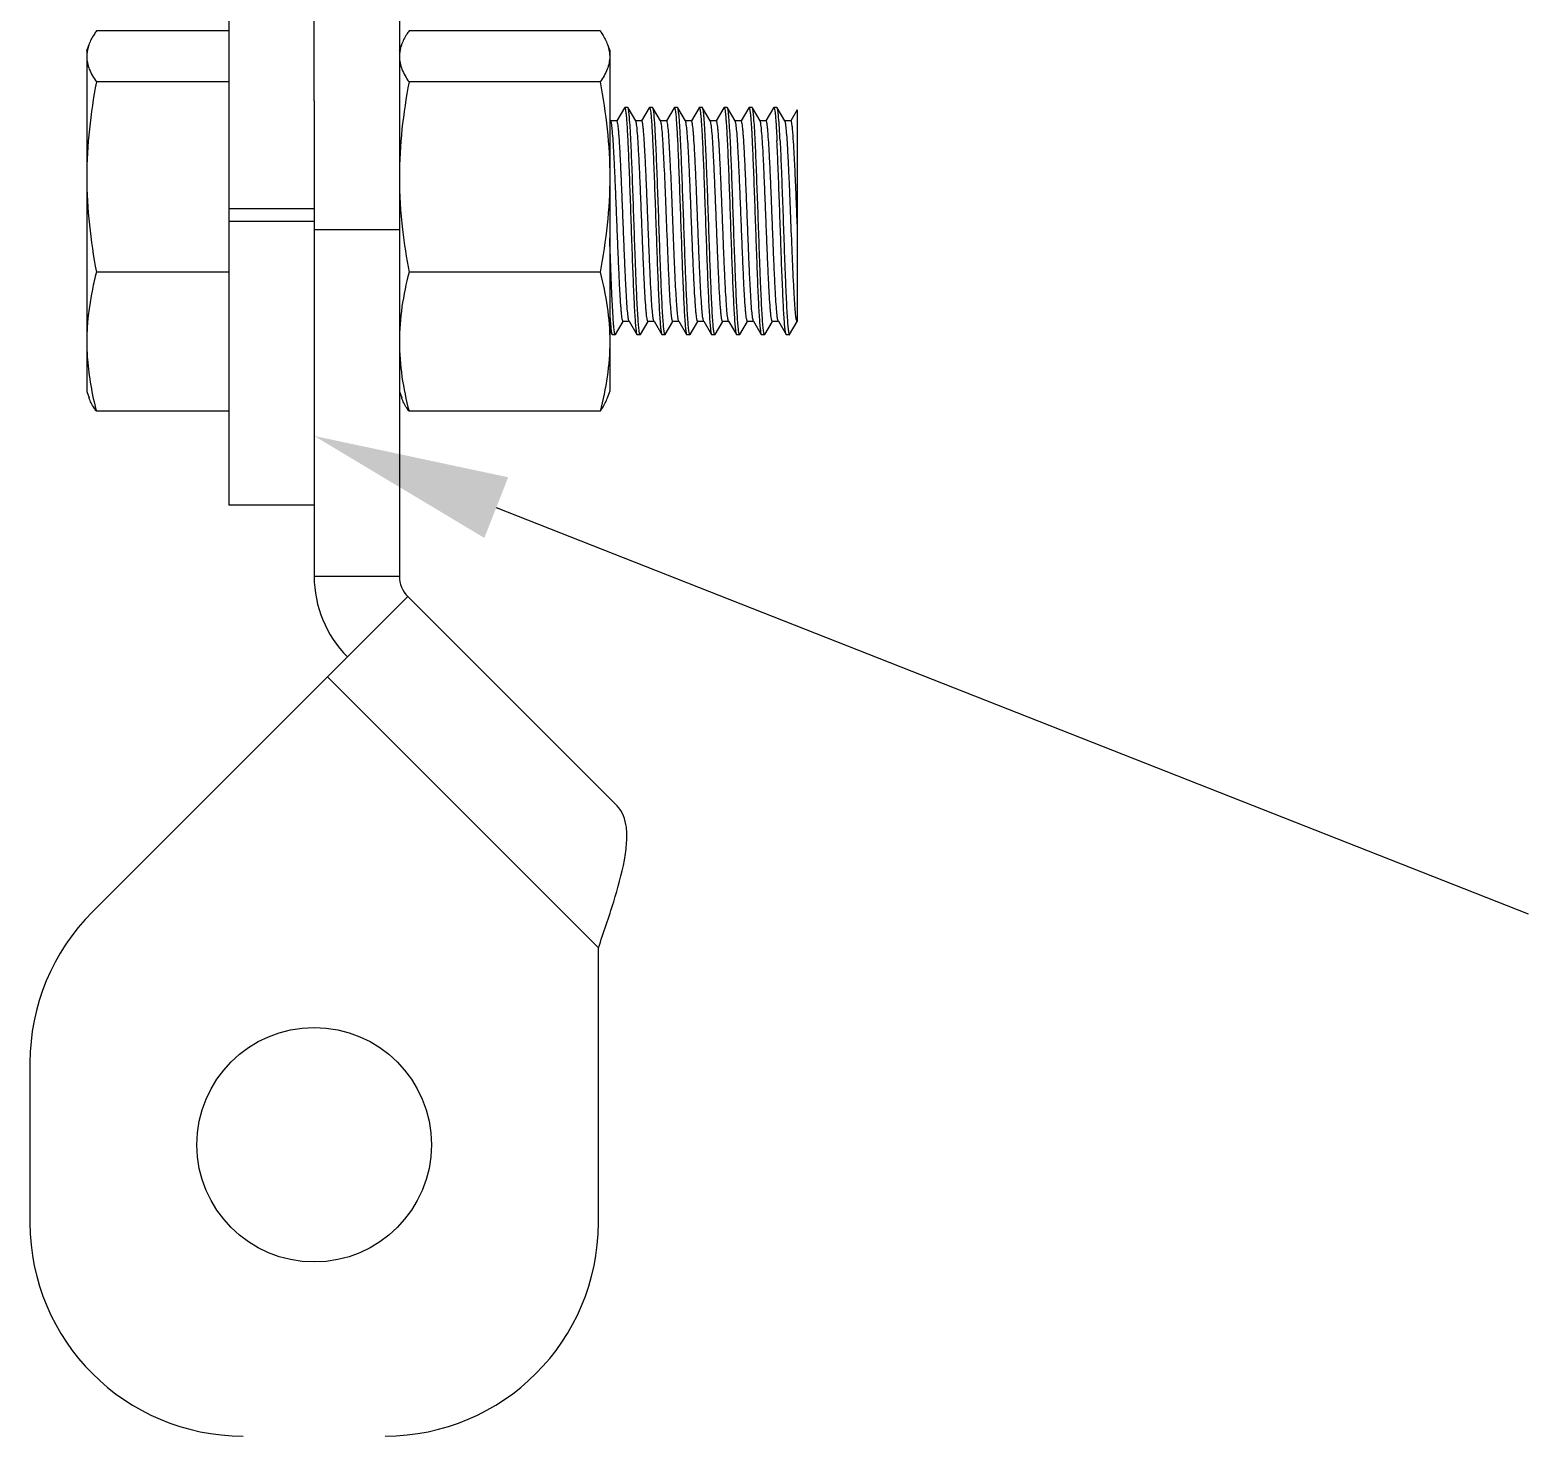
# Model space of a CAD drawing. Extents: x -409572 to -157272, y 600795 to 878326.
# Drawn here: x -392265 to -391500, y 810045 to 810763 of the extents above; entities that cross this region are included whole.
import ezdxf

# ---------------------------------------------------------------- set-up
doc = ezdxf.new("R2010")
doc.units = 0
doc.header["$LTSCALE"] = 1000
doc.header["$MEASUREMENT"] = 0
doc.layers.get('0').update_dxf_attribs({"linetype": 'CONTINUOUS'})

msp = doc.modelspace()

# ---------------------------------------------------------------- linework, layer by layer
at = {"linetype": 'CONTINUOUS'}
for p, q in [((-392163.75, 810899.52), (-392163.75, 810520.14)), ((-392120.19, 810726.77), (-392120.19, 810899.52)), ((-392076.63, 810810.53), (-392076.63, 810483.84)), ((-392163.75, 810762.51), (-392231.44, 810762.51)), ((-391974.09, 810762.51), (-392071.72, 810762.51)), ((-392236.35, 810752.46), (-392235.18, 810755.66)), ((-392076.63, 810752.46), (-392075.46, 810755.66)), ((-391970.35, 810755.66), (-391969.18, 810752.46)), ((-392236.35, 810752.46), (-392236.35, 810578.22)), ((-391969.18, 810752.46), (-391969.18, 810578.22)), ((-392163.75, 810736.47), (-392231.44, 810736.47)), ((-391974.09, 810736.47), (-392071.72, 810736.47)), ((-392120.19, 810726.77), (-392120.19, 810483.84)), ((-391961.66, 810723.31), (-391965.57, 810716.55)), ((-391961.66, 810723.31), (-391961.54, 810723.42)), ((-391959.95, 810723.42), (-391961.54, 810723.42)), ((-391959.83, 810723.31), (-391959.95, 810723.42)), ((-391955.92, 810716.52), (-391959.83, 810723.31)), ((-391948.96, 810723.31), (-391952.87, 810716.55)), ((-391948.96, 810723.31), (-391948.83, 810723.42)), ((-391947.25, 810723.42), (-391948.83, 810723.42)), ((-391947.13, 810723.31), (-391947.25, 810723.42)), ((-391943.22, 810716.52), (-391947.13, 810723.31)), ((-391936.25, 810723.31), (-391940.16, 810716.55)), ((-391936.25, 810723.31), (-391936.13, 810723.42)), ((-391934.54, 810723.42), (-391936.13, 810723.42)), ((-391934.42, 810723.31), (-391934.54, 810723.42)), ((-391930.51, 810716.52), (-391934.42, 810723.31)), ((-391923.55, 810723.31), (-391927.46, 810716.55)), ((-391923.55, 810723.31), (-391923.42, 810723.42)), ((-391921.84, 810723.42), (-391923.42, 810723.42)), ((-391921.72, 810723.31), (-391921.84, 810723.42)), ((-391917.81, 810716.52), (-391921.72, 810723.31)), ((-391910.84, 810723.31), (-391914.75, 810716.55)), ((-391910.84, 810723.31), (-391910.72, 810723.42)), ((-391909.13, 810723.42), (-391910.72, 810723.42)), ((-391909.01, 810723.31), (-391909.13, 810723.42)), ((-391905.1, 810716.52), (-391909.01, 810723.31)), ((-391898.14, 810723.31), (-391902.05, 810716.55)), ((-391898.14, 810723.31), (-391898.01, 810723.42)), ((-391896.43, 810723.42), (-391898.01, 810723.42)), ((-391896.31, 810723.31), (-391896.43, 810723.42)), ((-391892.4, 810716.52), (-391896.31, 810723.31)), ((-391885.43, 810723.31), (-391889.34, 810716.55)), ((-391885.43, 810723.31), (-391885.31, 810723.42)), ((-391883.72, 810723.42), (-391885.31, 810723.42)), ((-391883.6, 810723.31), (-391883.72, 810723.42)), ((-391879.69, 810716.52), (-391883.6, 810723.31)), ((-391968.56, 810716.4), (-391969.18, 810717.48)), ((-391965.52, 810716.52), (-391968.63, 810716.52)), ((-391952.82, 810716.52), (-391955.92, 810716.52)), ((-391955.85, 810716.4), (-391955.92, 810716.52)), ((-391940.11, 810716.52), (-391943.22, 810716.52)), ((-391943.15, 810716.4), (-391943.22, 810716.52)), ((-391927.41, 810716.52), (-391930.51, 810716.52)), ((-391930.44, 810716.4), (-391930.51, 810716.52)), ((-391914.7, 810716.52), (-391917.81, 810716.52)), ((-391917.74, 810716.4), (-391917.81, 810716.52)), ((-391902, 810716.52), (-391905.1, 810716.52)), ((-391905.03, 810716.4), (-391905.1, 810716.52)), ((-391889.29, 810716.52), (-391892.4, 810716.52)), ((-391892.33, 810716.4), (-391892.4, 810716.52)), ((-391876.59, 810716.52), (-391879.69, 810716.52)), ((-391879.62, 810716.4), (-391879.69, 810716.52)), ((-391873.35, 810722.23), (-391876.64, 810716.55)), ((-391873.35, 810722.23), (-391873.35, 810614.14)), ((-392120.19, 810671.68), (-392163.75, 810671.68)), ((-392163.75, 810665.34), (-392120.19, 810665.34)), ((-392076.63, 810660.85), (-392120.19, 810660.85)), ((-392163.75, 810639.3), (-392231.44, 810639.3)), ((-391974.09, 810639.3), (-392071.72, 810639.3)), ((-391969.18, 810609.38), (-391968.01, 810607.36)), ((-391966.19, 810607.36), (-391962.29, 810614.12)), ((-391962.34, 810614.15), (-391959.24, 810614.15)), ((-391959.31, 810614.27), (-391959.24, 810614.15)), ((-391959.24, 810614.15), (-391955.31, 810607.36)), ((-391953.48, 810607.36), (-391949.59, 810614.12)), ((-391949.64, 810614.15), (-391946.53, 810614.15)), ((-391946.6, 810614.27), (-391946.53, 810614.15)), ((-391946.53, 810614.15), (-391942.6, 810607.36)), ((-391940.78, 810607.36), (-391936.88, 810614.12)), ((-391936.93, 810614.15), (-391933.83, 810614.15)), ((-391933.9, 810614.27), (-391933.83, 810614.15)), ((-391933.83, 810614.15), (-391929.9, 810607.36)), ((-391928.07, 810607.36), (-391924.18, 810614.12)), ((-391924.23, 810614.15), (-391921.12, 810614.15)), ((-391921.19, 810614.27), (-391921.12, 810614.15)), ((-391921.12, 810614.15), (-391917.19, 810607.36)), ((-391915.37, 810607.36), (-391911.47, 810614.12)), ((-391911.52, 810614.15), (-391908.42, 810614.15)), ((-391908.49, 810614.27), (-391908.42, 810614.15)), ((-391908.42, 810614.15), (-391904.49, 810607.36)), ((-391902.66, 810607.36), (-391898.77, 810614.12)), ((-391898.82, 810614.15), (-391895.71, 810614.15)), ((-391895.78, 810614.27), (-391895.71, 810614.15)), ((-391895.71, 810614.15), (-391891.78, 810607.36)), ((-391889.96, 810607.36), (-391886.06, 810614.12)), ((-391886.11, 810614.15), (-391883.01, 810614.15)), ((-391883.08, 810614.27), (-391883.17, 810614.48)), ((-391883.08, 810614.27), (-391883.01, 810614.15)), ((-391883.01, 810614.15), (-391879.08, 810607.36)), ((-391877.25, 810607.36), (-391873.35, 810614.14)), ((-391873.41, 810614.15), (-391873.35, 810614.15)), ((-391968.01, 810607.36), (-391967.89, 810607.26)), ((-391966.31, 810607.26), (-391967.89, 810607.26)), ((-391966.19, 810607.36), (-391966.31, 810607.26)), ((-391955.31, 810607.36), (-391955.19, 810607.26)), ((-391953.6, 810607.26), (-391955.19, 810607.26)), ((-391953.48, 810607.36), (-391953.6, 810607.26)), ((-391942.6, 810607.36), (-391942.48, 810607.26)), ((-391940.9, 810607.26), (-391942.48, 810607.26)), ((-391940.78, 810607.36), (-391940.9, 810607.26)), ((-391929.9, 810607.36), (-391929.78, 810607.26)), ((-391928.19, 810607.26), (-391929.78, 810607.26)), ((-391928.07, 810607.36), (-391928.19, 810607.26)), ((-391917.19, 810607.36), (-391917.07, 810607.26)), ((-391915.49, 810607.26), (-391917.07, 810607.26)), ((-391915.37, 810607.36), (-391915.49, 810607.26)), ((-391904.49, 810607.36), (-391904.37, 810607.26)), ((-391902.78, 810607.26), (-391904.37, 810607.26)), ((-391902.66, 810607.36), (-391902.78, 810607.26)), ((-391891.78, 810607.36), (-391891.66, 810607.26)), ((-391890.08, 810607.26), (-391891.66, 810607.26)), ((-391889.96, 810607.36), (-391890.08, 810607.26)), ((-391878.96, 810607.26), (-391879.08, 810607.36)), ((-391877.37, 810607.26), (-391878.96, 810607.26)), ((-391877.37, 810607.26), (-391877.25, 810607.36)), ((-392236.35, 810578.22), (-392235.18, 810575.01)), ((-392076.63, 810578.22), (-392075.46, 810575.01)), ((-391970.35, 810575.01), (-391969.18, 810578.22)), ((-392163.75, 810568.17), (-392231.44, 810568.17)), ((-391974.09, 810568.17), (-392071.72, 810568.17)), ((-392120.19, 810520.14), (-392163.75, 810520.14)), ((-392076.63, 810483.84), (-392120.19, 810483.84)), ((-392072.38, 810473.57), (-392233.48, 810312.46)), ((-391965.44, 810366.63), (-392072.38, 810473.57)), ((-391974.98, 810294.03), (-392113.45, 810432.5)), ((-391974.98, 810153.52), (-391974.98, 810294.03)), ((-392265.38, 810235.46), (-392265.38, 810153.52))]:
    msp.add_line(p, q, dxfattribs=at)
msp.add_lwpolyline([(-392027.14, 810518.97), (-391500.01, 810311.46)])
msp.add_circle((-392120.18, 810193.45), 59.9, dxfattribs=at)
for centre, radius, start, end in [((-392062.11, 810483.84), 58.08, 180, 224.99999), ((-392062.11, 810483.84), 14.52, 180, 224.99999), ((-392156.48, 810235.46), 108.9, 135.00001, 180), ((-392156.48, 810153.52), 108.9, 180, 270), ((-392083.88, 810153.52), 108.9, 270, 0)]:
    msp.add_arc(centre, radius, start, end, dxfattribs=at)
for points, knots in [([(-392231.44, 810762.51), (-392231.84, 810761.94), (-392233.31, 810759.74), (-392234.56, 810757.38), (-392235.23, 810755.55)], [0, 0, 0, 0, 0.262452, 1, 1, 1, 1]), ([(-392071.72, 810762.51), (-392072.12, 810761.94), (-392073.59, 810759.74), (-392074.84, 810757.38), (-392075.51, 810755.55)], [0, 0, 0, 0, 0.262452, 1, 1, 1, 1]), ([(-391974.09, 810762.51), (-391973.69, 810761.94), (-391972.22, 810759.74), (-391970.98, 810757.38), (-391970.31, 810755.55)], [0, 0, 0, 0, 0.262452, 1, 1, 1, 1]), ([(-392235.23, 810755.55), (-392235.41, 810755.05), (-392236.04, 810753.09), (-392236.35, 810751.02), (-392236.35, 810749.49)], [0, 0, 0, 0, 0.256979, 1, 1, 1, 1]), ([(-392075.51, 810755.55), (-392075.69, 810755.05), (-392076.32, 810753.09), (-392076.63, 810751.02), (-392076.63, 810749.49)], [0, 0, 0, 0, 0.256979, 1, 1, 1, 1]), ([(-391970.31, 810755.55), (-391970.13, 810755.05), (-391969.49, 810753.09), (-391969.18, 810751.02), (-391969.18, 810749.49)], [0, 0, 0, 0, 0.256979, 1, 1, 1, 1]), ([(-392236.35, 810749.49), (-392236.35, 810747.27), (-392235.3, 810742.56), (-392232.87, 810738.49), (-392231.44, 810736.47)], [0, 0, 0, 0, 0.473493, 1, 1, 1, 1]), ([(-392076.63, 810749.49), (-392076.63, 810747.27), (-392075.58, 810742.56), (-392073.15, 810738.49), (-392071.72, 810736.47)], [0, 0, 0, 0, 0.473493, 1, 1, 1, 1]), ([(-391969.18, 810749.49), (-391969.18, 810747.27), (-391970.23, 810742.56), (-391972.67, 810738.49), (-391974.09, 810736.47)], [0, 0, 0, 0, 0.473493, 1, 1, 1, 1]), ([(-391961.54, 810723.42), (-391961.42, 810723.42), (-391961.27, 810722.9), (-391961.1, 810722.17), (-391960.91, 810720.72), (-391960.72, 810718.83), (-391960.53, 810716.39), (-391960.25, 810712.2), (-391960.07, 810708.81), (-391959.95, 810706.4)], [0, 0, 0, 0, 0.020019, 0.07017, 0.151772, 0.264355, 0.406919, 0.578181, 1, 1, 1, 1]), ([(-391958.37, 810706.4), (-391958.48, 810708.65), (-391958.69, 810712.61), (-391959, 810717.23), (-391959.26, 810720.09), (-391959.43, 810721.58), (-391959.61, 810722.6), (-391959.74, 810723.14), (-391959.83, 810723.31)], [0, 0, 0, 0, 0.396583, 0.701222, 0.815876, 0.904197, 0.965566, 1, 1, 1, 1]), ([(-391948.83, 810723.42), (-391948.72, 810723.42), (-391948.56, 810722.9), (-391948.4, 810722.17), (-391948.21, 810720.72), (-391948.02, 810718.83), (-391947.82, 810716.39), (-391947.54, 810712.2), (-391947.36, 810708.81), (-391947.25, 810706.4)], [0, 0, 0, 0, 0.020001, 0.07014, 0.151733, 0.264317, 0.406882, 0.578148, 1, 1, 1, 1]), ([(-391946.7, 810721.29), (-391946.76, 810721.73), (-391946.87, 810722.41), (-391947.01, 810723.1), (-391947.13, 810723.31)], [0, 0, 0, 0, 0.649891, 1, 1, 1, 1]), ([(-391936.13, 810723.42), (-391936.06, 810723.42), (-391935.93, 810723.19), (-391935.76, 810722.53), (-391935.65, 810721.82), (-391935.58, 810721.29)], [0, 0, 0, 0, 0.086019, 0.276039, 1, 1, 1, 1]), ([(-391932.96, 810706.4), (-391933.07, 810708.65), (-391933.28, 810712.61), (-391933.59, 810717.23), (-391933.85, 810720.09), (-391934.02, 810721.58), (-391934.2, 810722.6), (-391934.33, 810723.14), (-391934.42, 810723.31)], [0, 0, 0, 0, 0.396585, 0.701214, 0.815871, 0.904193, 0.965566, 1, 1, 1, 1]), ([(-391923.42, 810723.42), (-391923.31, 810723.42), (-391923.15, 810722.9), (-391922.99, 810722.17), (-391922.8, 810720.72), (-391922.61, 810718.83), (-391922.41, 810716.39), (-391922.13, 810712.2), (-391921.95, 810708.81), (-391921.84, 810706.4)], [0, 0, 0, 0, 0.020002, 0.070138, 0.151731, 0.264311, 0.406878, 0.578148, 1, 1, 1, 1]), ([(-391920.25, 810706.4), (-391920.36, 810708.65), (-391920.57, 810712.61), (-391920.88, 810717.23), (-391921.15, 810720.09), (-391921.32, 810721.58), (-391921.49, 810722.6), (-391921.62, 810723.14), (-391921.72, 810723.31)], [0, 0, 0, 0, 0.396583, 0.701222, 0.815876, 0.904197, 0.965566, 1, 1, 1, 1]), ([(-391910.72, 810723.42), (-391910.6, 810723.42), (-391910.45, 810722.9), (-391910.28, 810722.17), (-391910.09, 810720.72), (-391909.9, 810718.83), (-391909.71, 810716.39), (-391909.43, 810712.2), (-391909.25, 810708.81), (-391909.13, 810706.4)], [0, 0, 0, 0, 0.02002, 0.070175, 0.151778, 0.264365, 0.406925, 0.578181, 1, 1, 1, 1]), ([(-391907.55, 810706.4), (-391907.66, 810708.65), (-391907.87, 810712.61), (-391908.18, 810717.23), (-391908.44, 810720.09), (-391908.61, 810721.58), (-391908.79, 810722.6), (-391908.92, 810723.14), (-391909.01, 810723.31)], [0, 0, 0, 0, 0.396587, 0.701221, 0.815874, 0.904193, 0.965565, 1, 1, 1, 1]), ([(-391898.01, 810723.42), (-391897.9, 810723.42), (-391897.74, 810722.9), (-391897.58, 810722.17), (-391897.39, 810720.72), (-391897.2, 810718.83), (-391897, 810716.39), (-391896.72, 810712.2), (-391896.54, 810708.81), (-391896.43, 810706.4)], [0, 0, 0, 0, 0.020044, 0.070216, 0.151831, 0.264419, 0.406978, 0.578227, 1, 1, 1, 1]), ([(-391894.84, 810706.4), (-391894.95, 810708.65), (-391895.16, 810712.61), (-391895.47, 810717.23), (-391895.74, 810720.09), (-391895.91, 810721.58), (-391896.08, 810722.6), (-391896.21, 810723.14), (-391896.31, 810723.31)], [0, 0, 0, 0, 0.396583, 0.701215, 0.815872, 0.904194, 0.965566, 1, 1, 1, 1]), ([(-391885.31, 810723.42), (-391885.19, 810723.42), (-391885.04, 810722.9), (-391884.87, 810722.17), (-391884.68, 810720.72), (-391884.49, 810718.83), (-391884.3, 810716.39), (-391884.02, 810712.2), (-391883.84, 810708.81), (-391883.72, 810706.4)], [0, 0, 0, 0, 0.01999, 0.070117, 0.151703, 0.264284, 0.406853, 0.578128, 1, 1, 1, 1]), ([(-391882.14, 810706.4), (-391882.25, 810708.65), (-391882.46, 810712.61), (-391882.77, 810717.23), (-391883.03, 810720.09), (-391883.2, 810721.58), (-391883.38, 810722.6), (-391883.51, 810723.14), (-391883.6, 810723.31)], [0, 0, 0, 0, 0.396583, 0.701222, 0.815876, 0.904197, 0.965566, 1, 1, 1, 1]), ([(-391962.34, 810614.15), (-391962.45, 810614.15), (-391962.62, 810614.57), (-391962.77, 810615.21), (-391962.96, 810616.42), (-391963.14, 810618.02), (-391963.33, 810620.08), (-391963.61, 810623.62), (-391963.94, 810628.98), (-391964.31, 810636.35), (-391964.69, 810644.79), (-391965.07, 810653.99), (-391965.45, 810663.6), (-391965.83, 810673.28), (-391966.22, 810682.66), (-391966.59, 810691.41), (-391966.97, 810699.2), (-391967.34, 810705.75), (-391967.72, 810710.8), (-391968.02, 810714.01), (-391968.32, 810715.68), (-391968.46, 810716.22), (-391968.56, 810716.4)], [0, 0, 0, 0, 0.002979, 0.01011, 0.021658, 0.037569, 0.057721, 0.081935, 0.141647, 0.214533, 0.297928, 0.388772, 0.483731, 0.57932, 0.672029, 0.758454, 0.835426, 0.900125, 0.95019, 0.983823, 0.99411, 1, 1, 1, 1]), ([(-391959.31, 810614.27), (-391959.41, 810614.45), (-391959.54, 810614.99), (-391959.84, 810616.66), (-391960.15, 810619.87), (-391960.52, 810624.92), (-391960.89, 810631.46), (-391961.27, 810639.25), (-391961.65, 810648), (-391962.03, 810657.39), (-391962.41, 810667.06), (-391962.79, 810676.68), (-391963.17, 810685.87), (-391963.55, 810694.32), (-391963.93, 810701.69), (-391964.26, 810707.05), (-391964.53, 810710.59), (-391964.72, 810712.65), (-391964.91, 810714.25), (-391965.1, 810715.46), (-391965.25, 810716.1), (-391965.42, 810716.52), (-391965.52, 810716.52)], [0, 0, 0, 0, 0.005873, 0.016149, 0.049758, 0.099805, 0.164491, 0.241456, 0.327881, 0.420594, 0.516191, 0.611162, 0.702019, 0.785427, 0.858327, 0.918049, 0.942268, 0.962424, 0.978338, 0.989888, 0.997021, 1, 1, 1, 1]), ([(-391949.64, 810614.15), (-391949.74, 810614.15), (-391949.91, 810614.57), (-391950.06, 810615.21), (-391950.26, 810616.42), (-391950.44, 810618.02), (-391950.63, 810620.08), (-391950.9, 810623.62), (-391951.23, 810628.98), (-391951.61, 810636.35), (-391951.99, 810644.79), (-391952.37, 810653.99), (-391952.75, 810663.6), (-391953.13, 810673.28), (-391953.51, 810682.66), (-391953.89, 810691.41), (-391954.27, 810699.2), (-391954.64, 810705.75), (-391955.01, 810710.8), (-391955.32, 810714.01), (-391955.62, 810715.68), (-391955.75, 810716.22), (-391955.85, 810716.4)], [0, 0, 0, 0, 0.002978, 0.01011, 0.021657, 0.037569, 0.05772, 0.081935, 0.141646, 0.214533, 0.297927, 0.388772, 0.483732, 0.579321, 0.67203, 0.758455, 0.835427, 0.900125, 0.95019, 0.983823, 0.994113, 1, 1, 1, 1]), ([(-391946.6, 810614.27), (-391946.7, 810614.45), (-391946.84, 810614.99), (-391947.14, 810616.66), (-391947.44, 810619.87), (-391947.82, 810624.92), (-391948.19, 810631.46), (-391948.57, 810639.25), (-391948.95, 810648), (-391949.33, 810657.39), (-391949.71, 810667.06), (-391950.09, 810676.68), (-391950.47, 810685.87), (-391950.85, 810694.32), (-391951.23, 810701.69), (-391951.55, 810707.05), (-391951.83, 810710.59), (-391952.02, 810712.65), (-391952.2, 810714.25), (-391952.39, 810715.46), (-391952.54, 810716.1), (-391952.71, 810716.52), (-391952.82, 810716.52)], [0, 0, 0, 0, 0.005876, 0.016149, 0.049759, 0.099805, 0.164492, 0.241457, 0.327882, 0.420595, 0.516192, 0.611162, 0.702019, 0.785427, 0.858326, 0.918048, 0.942268, 0.962423, 0.978338, 0.989888, 0.997021, 1, 1, 1, 1]), ([(-391945.66, 810706.4), (-391945.81, 810709.43), (-391946.09, 810714.4), (-391946.45, 810719.36), (-391946.7, 810721.29)], [0, 0, 0, 0, 0.610019, 1, 1, 1, 1]), ([(-391942.74, 810714.64), (-391942.79, 810715.02), (-391942.9, 810715.61), (-391943.04, 810716.21), (-391943.15, 810716.4)], [0, 0, 0, 0, 0.639122, 1, 1, 1, 1]), ([(-391939.56, 810714.64), (-391939.63, 810715.11), (-391939.74, 810715.73), (-391939.92, 810716.33), (-391940.05, 810716.52), (-391940.11, 810716.52)], [0, 0, 0, 0, 0.718602, 0.909136, 1, 1, 1, 1]), ([(-391935.58, 810721.29), (-391935.33, 810719.36), (-391934.97, 810714.4), (-391934.69, 810709.43), (-391934.54, 810706.4)], [0, 0, 0, 0, 0.389981, 1, 1, 1, 1]), ([(-391924.23, 810614.15), (-391924.33, 810614.15), (-391924.5, 810614.57), (-391924.65, 810615.21), (-391924.85, 810616.42), (-391925.03, 810618.02), (-391925.22, 810620.08), (-391925.49, 810623.62), (-391925.82, 810628.98), (-391926.2, 810636.35), (-391926.58, 810644.79), (-391926.96, 810653.99), (-391927.34, 810663.6), (-391927.72, 810673.28), (-391928.1, 810682.66), (-391928.48, 810691.41), (-391928.86, 810699.2), (-391929.23, 810705.75), (-391929.6, 810710.8), (-391929.91, 810714.01), (-391930.21, 810715.68), (-391930.34, 810716.22), (-391930.44, 810716.4)], [0, 0, 0, 0, 0.002979, 0.01011, 0.021658, 0.037569, 0.057721, 0.081935, 0.141646, 0.214533, 0.297928, 0.388772, 0.483732, 0.579321, 0.672029, 0.758455, 0.835426, 0.900125, 0.95019, 0.983823, 0.994111, 1, 1, 1, 1]), ([(-391921.19, 810614.27), (-391921.29, 810614.45), (-391921.43, 810614.99), (-391921.73, 810616.66), (-391922.03, 810619.87), (-391922.41, 810624.92), (-391922.78, 810631.46), (-391923.16, 810639.25), (-391923.54, 810648), (-391923.92, 810657.39), (-391924.3, 810667.06), (-391924.68, 810676.68), (-391925.06, 810685.87), (-391925.44, 810694.32), (-391925.82, 810701.69), (-391926.14, 810707.05), (-391926.42, 810710.59), (-391926.61, 810712.65), (-391926.79, 810714.25), (-391926.98, 810715.46), (-391927.13, 810716.1), (-391927.3, 810716.52), (-391927.41, 810716.52)], [0, 0, 0, 0, 0.005874, 0.016149, 0.049759, 0.099805, 0.164491, 0.241457, 0.327881, 0.420594, 0.516191, 0.611162, 0.702019, 0.785427, 0.858326, 0.918049, 0.942267, 0.962424, 0.978338, 0.989888, 0.99702, 1, 1, 1, 1]), ([(-391911.52, 810614.15), (-391911.63, 810614.15), (-391911.8, 810614.57), (-391911.95, 810615.21), (-391912.14, 810616.42), (-391912.32, 810618.02), (-391912.51, 810620.08), (-391912.79, 810623.62), (-391913.12, 810628.98), (-391913.49, 810636.35), (-391913.87, 810644.79), (-391914.25, 810653.99), (-391914.63, 810663.6), (-391915.01, 810673.28), (-391915.4, 810682.66), (-391915.77, 810691.41), (-391916.15, 810699.2), (-391916.52, 810705.75), (-391916.9, 810710.8), (-391917.2, 810714.01), (-391917.5, 810715.68), (-391917.64, 810716.22), (-391917.74, 810716.4)], [0, 0, 0, 0, 0.002977, 0.010111, 0.021656, 0.037569, 0.05772, 0.081935, 0.141646, 0.214533, 0.297927, 0.388772, 0.483731, 0.579321, 0.67203, 0.758455, 0.835427, 0.900126, 0.95019, 0.983823, 0.994112, 1, 1, 1, 1]), ([(-391908.49, 810614.27), (-391908.59, 810614.45), (-391908.72, 810614.99), (-391909.02, 810616.66), (-391909.33, 810619.87), (-391909.7, 810624.92), (-391910.07, 810631.46), (-391910.45, 810639.25), (-391910.83, 810648), (-391911.21, 810657.39), (-391911.59, 810667.06), (-391911.97, 810676.68), (-391912.35, 810685.87), (-391912.73, 810694.32), (-391913.11, 810701.69), (-391913.44, 810707.05), (-391913.71, 810710.59), (-391913.9, 810712.65), (-391914.09, 810714.25), (-391914.28, 810715.46), (-391914.43, 810716.1), (-391914.6, 810716.52), (-391914.7, 810716.52)], [0, 0, 0, 0, 0.005876, 0.016149, 0.049758, 0.099805, 0.164491, 0.241457, 0.327882, 0.420595, 0.516192, 0.611162, 0.702019, 0.785427, 0.858326, 0.918048, 0.942269, 0.962423, 0.978339, 0.989887, 0.997021, 1, 1, 1, 1]), ([(-391898.82, 810614.15), (-391898.92, 810614.15), (-391899.09, 810614.57), (-391899.24, 810615.21), (-391899.44, 810616.42), (-391899.62, 810618.02), (-391899.81, 810620.08), (-391900.08, 810623.62), (-391900.41, 810628.98), (-391900.79, 810636.35), (-391901.17, 810644.79), (-391901.55, 810653.99), (-391901.93, 810663.6), (-391902.31, 810673.28), (-391902.69, 810682.66), (-391903.07, 810691.41), (-391903.45, 810699.2), (-391903.82, 810705.75), (-391904.19, 810710.8), (-391904.5, 810714.01), (-391904.8, 810715.68), (-391904.93, 810716.22), (-391905.03, 810716.4)], [0, 0, 0, 0, 0.002979, 0.010111, 0.021657, 0.037569, 0.05772, 0.081936, 0.141647, 0.214533, 0.297928, 0.388772, 0.483731, 0.57932, 0.672029, 0.758454, 0.835426, 0.900125, 0.95019, 0.983823, 0.99411, 1, 1, 1, 1]), ([(-391895.78, 810614.27), (-391895.88, 810614.45), (-391896.02, 810614.99), (-391896.32, 810616.66), (-391896.62, 810619.87), (-391897, 810624.92), (-391897.37, 810631.46), (-391897.75, 810639.25), (-391898.13, 810648), (-391898.51, 810657.39), (-391898.89, 810667.06), (-391899.27, 810676.68), (-391899.65, 810685.87), (-391900.03, 810694.32), (-391900.41, 810701.69), (-391900.73, 810707.05), (-391901.01, 810710.59), (-391901.2, 810712.65), (-391901.38, 810714.25), (-391901.57, 810715.46), (-391901.72, 810716.1), (-391901.89, 810716.52), (-391902, 810716.52)], [0, 0, 0, 0, 0.005873, 0.016149, 0.049758, 0.099805, 0.164491, 0.241456, 0.327881, 0.420594, 0.516191, 0.611162, 0.702019, 0.785427, 0.858327, 0.918049, 0.942269, 0.962424, 0.978339, 0.989888, 0.997022, 1, 1, 1, 1]), ([(-391886.11, 810614.15), (-391886.22, 810614.15), (-391886.39, 810614.57), (-391886.54, 810615.21), (-391886.73, 810616.42), (-391886.91, 810618.02), (-391887.1, 810620.08), (-391887.38, 810623.62), (-391887.71, 810628.98), (-391888.08, 810636.35), (-391888.46, 810644.79), (-391888.84, 810653.99), (-391889.22, 810663.6), (-391889.6, 810673.28), (-391889.99, 810682.66), (-391890.36, 810691.41), (-391890.74, 810699.2), (-391891.11, 810705.75), (-391891.49, 810710.8), (-391891.79, 810714.01), (-391892.09, 810715.68), (-391892.23, 810716.22), (-391892.33, 810716.4)], [0, 0, 0, 0, 0.002978, 0.01011, 0.021657, 0.037569, 0.05772, 0.081935, 0.141646, 0.214533, 0.297927, 0.388772, 0.483731, 0.579321, 0.67203, 0.758455, 0.835427, 0.900125, 0.95019, 0.983823, 0.994112, 1, 1, 1, 1]), ([(-391883.17, 810614.48), (-391883.39, 810615.12), (-391883.62, 810617.06), (-391884.01, 810620.75), (-391884.35, 810626.06), (-391884.73, 810632.75), (-391885.1, 810640.61), (-391885.48, 810649.35), (-391885.85, 810658.66), (-391886.23, 810668.21), (-391886.6, 810677.66), (-391886.98, 810686.66), (-391887.35, 810694.91), (-391887.72, 810702.1), (-391888.05, 810707.31), (-391888.32, 810710.76), (-391888.51, 810712.76), (-391888.68, 810714.31), (-391888.88, 810715.49), (-391889.02, 810716.12), (-391889.19, 810716.52), (-391889.29, 810716.52)], [0, 0, 0, 0, 0.019897, 0.056676, 0.109137, 0.175441, 0.253237, 0.339756, 0.431917, 0.526433, 0.619936, 0.709092, 0.790724, 0.861926, 0.920168, 0.943766, 0.963396, 0.978892, 0.990136, 0.997084, 1, 1, 1, 1]), ([(-391873.72, 810614.75), (-391873.91, 810615.48), (-391874.16, 810617.53), (-391874.52, 810621.34), (-391874.86, 810626.62), (-391875.38, 810636.03), (-391875.97, 810649.79), (-391876.67, 810667.38), (-391877.26, 810682.29), (-391877.76, 810693.48), (-391878.12, 810700.65), (-391878.47, 810706.65), (-391878.83, 810711.27), (-391879.12, 810714.2), (-391879.4, 810715.73), (-391879.53, 810716.24), (-391879.62, 810716.4)], [0, 0, 0, 0, 0.022388, 0.060418, 0.112907, 0.178138, 0.337854, 0.518579, 0.696535, 0.777057, 0.84831, 0.907938, 0.953977, 0.984939, 0.994467, 1, 1, 1, 1]), ([(-391873.35, 810663.82), (-391873.48, 810667.22), (-391873.75, 810673.9), (-391874.14, 810683.62), (-391874.54, 810692.61), (-391874.93, 810700.52), (-391875.27, 810706.28), (-391875.56, 810710.1), (-391875.76, 810712.33), (-391875.95, 810714.06), (-391876.15, 810715.38), (-391876.3, 810716.06), (-391876.48, 810716.52), (-391876.59, 810716.52)], [0, 0, 0, 0, 0.192962, 0.379367, 0.551818, 0.703439, 0.828214, 0.878947, 0.921217, 0.954624, 0.978873, 0.993832, 1, 1, 1, 1]), ([(-391936.93, 810614.15), (-391937.03, 810614.15), (-391937.19, 810614.51), (-391937.33, 810615.08), (-391937.51, 810616.13), (-391937.77, 810618.25), (-391938.08, 810621.86), (-391938.42, 810627.18), (-391938.77, 810633.74), (-391939.13, 810641.3), (-391939.48, 810649.64), (-391939.96, 810661.51), (-391940.54, 810676.17), (-391941.2, 810692.27), (-391941.89, 810704.93), (-391942.35, 810712.01), (-391942.74, 810714.64)], [0, 0, 0, 0, 0.002721, 0.00909, 0.019375, 0.033552, 0.073167, 0.126736, 0.192564, 0.268551, 0.352267, 0.441032, 0.622264, 0.78921, 0.920663, 1, 1, 1, 1]), ([(-391933.9, 810614.27), (-391934.14, 810614.69), (-391934.31, 810616.18), (-391934.69, 810619.03), (-391934.99, 810623.35), (-391935.35, 810628.92), (-391935.69, 810635.61), (-391936.17, 810646.14), (-391936.74, 810660.35), (-391937.41, 810677.42), (-391938.06, 810693.02), (-391938.73, 810705.26), (-391939.19, 810712.09), (-391939.56, 810714.64)], [0, 0, 0, 0, 0.014257, 0.043391, 0.086675, 0.142827, 0.210147, 0.286587, 0.457295, 0.634268, 0.796057, 0.923071, 1, 1, 1, 1]), ([(-391959.95, 810706.4), (-391959.73, 810701.97), (-391959.33, 810692.34), (-391958.77, 810677.19), (-391958.22, 810661.07), (-391957.66, 810645.3), (-391957.18, 810632.96), (-391956.78, 810624.24), (-391956.5, 810618.87), (-391956.21, 810614.46), (-391955.96, 810611.08), (-391955.65, 810608.86), (-391955.5, 810607.69), (-391955.31, 810607.36)], [0, 0, 0, 0, 0.134266, 0.291405, 0.458589, 0.622157, 0.76875, 0.831861, 0.886406, 0.93127, 0.965547, 0.98857, 1, 1, 1, 1]), ([(-391953.6, 810607.26), (-391953.67, 810607.26), (-391953.81, 810607.52), (-391953.92, 810607.96), (-391954.08, 810608.77), (-391954.28, 810610.4), (-391954.54, 810613.21), (-391954.82, 810617.39), (-391955.11, 810622.61), (-391955.41, 810628.75), (-391955.7, 810635.69), (-391956.1, 810646.07), (-391956.59, 810659.8), (-391957.16, 810676.34), (-391957.73, 810691.93), (-391958.14, 810701.84), (-391958.37, 810706.4)], [0, 0, 0, 0, 0.002174, 0.007143, 0.015155, 0.026218, 0.057308, 0.0998, 0.152795, 0.215156, 0.285539, 0.362424, 0.528951, 0.700411, 0.862061, 1, 1, 1, 1]), ([(-391947.25, 810706.4), (-391947.03, 810701.97), (-391946.62, 810692.34), (-391946.07, 810677.19), (-391945.51, 810661.07), (-391944.95, 810645.3), (-391944.48, 810632.96), (-391944.07, 810624.24), (-391943.79, 810618.87), (-391943.5, 810614.46), (-391943.25, 810611.08), (-391942.94, 810608.86), (-391942.79, 810607.69), (-391942.6, 810607.36)], [0, 0, 0, 0, 0.134269, 0.291411, 0.458596, 0.622169, 0.768759, 0.831867, 0.886409, 0.931272, 0.965549, 0.988571, 1, 1, 1, 1]), ([(-391940.9, 810607.26), (-391940.97, 810607.26), (-391941.11, 810607.52), (-391941.22, 810607.96), (-391941.37, 810608.77), (-391941.58, 810610.4), (-391941.83, 810613.21), (-391942.12, 810617.39), (-391942.41, 810622.61), (-391942.7, 810628.75), (-391942.99, 810635.69), (-391943.4, 810646.07), (-391943.88, 810659.8), (-391944.45, 810676.34), (-391945.02, 810691.93), (-391945.44, 810701.84), (-391945.66, 810706.4)], [0, 0, 0, 0, 0.002174, 0.007143, 0.015155, 0.026219, 0.057308, 0.099801, 0.152799, 0.215164, 0.285548, 0.362433, 0.52896, 0.700423, 0.862066, 1, 1, 1, 1]), ([(-391934.54, 810706.4), (-391934.32, 810701.97), (-391933.92, 810692.34), (-391933.36, 810677.19), (-391932.81, 810661.07), (-391932.25, 810645.3), (-391931.77, 810632.96), (-391931.37, 810624.24), (-391931.09, 810618.87), (-391930.8, 810614.46), (-391930.55, 810611.08), (-391930.24, 810608.86), (-391930.09, 810607.69), (-391929.9, 810607.36)], [0, 0, 0, 0, 0.134265, 0.291401, 0.458586, 0.622159, 0.768752, 0.831864, 0.886409, 0.931273, 0.965549, 0.988571, 1, 1, 1, 1]), ([(-391928.19, 810607.26), (-391928.26, 810607.26), (-391928.4, 810607.52), (-391928.51, 810607.96), (-391928.67, 810608.77), (-391928.88, 810610.41), (-391929.13, 810613.21), (-391929.41, 810617.39), (-391929.71, 810622.61), (-391930, 810628.76), (-391930.29, 810635.69), (-391930.69, 810646.08), (-391931.18, 810659.81), (-391931.75, 810676.34), (-391932.32, 810691.93), (-391932.73, 810701.84), (-391932.96, 810706.4)], [0, 0, 0, 0, 0.00218, 0.007155, 0.015172, 0.026242, 0.05734, 0.099838, 0.152839, 0.215202, 0.285583, 0.362465, 0.528987, 0.700438, 0.862073, 1, 1, 1, 1]), ([(-391921.84, 810706.4), (-391921.62, 810701.97), (-391921.21, 810692.34), (-391920.66, 810677.19), (-391920.1, 810661.07), (-391919.54, 810645.3), (-391919.07, 810632.96), (-391918.66, 810624.24), (-391918.38, 810618.87), (-391918.09, 810614.46), (-391917.84, 810611.08), (-391917.53, 810608.86), (-391917.38, 810607.69), (-391917.19, 810607.36)], [0, 0, 0, 0, 0.134268, 0.29141, 0.458592, 0.622161, 0.768754, 0.831863, 0.886406, 0.93127, 0.965548, 0.98857, 1, 1, 1, 1]), ([(-391915.49, 810607.26), (-391915.56, 810607.26), (-391915.7, 810607.52), (-391915.81, 810607.96), (-391915.96, 810608.77), (-391916.17, 810610.4), (-391916.42, 810613.21), (-391916.71, 810617.38), (-391917, 810622.61), (-391917.29, 810628.75), (-391917.58, 810635.69), (-391917.99, 810646.07), (-391918.47, 810659.8), (-391919.04, 810676.34), (-391919.61, 810691.93), (-391920.03, 810701.84), (-391920.25, 810706.4)], [0, 0, 0, 0, 0.002173, 0.007141, 0.015151, 0.026214, 0.057302, 0.099793, 0.152788, 0.21515, 0.285533, 0.362419, 0.528947, 0.70041, 0.862061, 1, 1, 1, 1]), ([(-391909.13, 810706.4), (-391908.91, 810701.97), (-391908.51, 810692.34), (-391907.95, 810677.19), (-391907.4, 810661.07), (-391906.84, 810645.3), (-391906.36, 810632.96), (-391905.96, 810624.24), (-391905.68, 810618.87), (-391905.39, 810614.46), (-391905.14, 810611.08), (-391904.83, 810608.86), (-391904.68, 810607.69), (-391904.49, 810607.36)], [0, 0, 0, 0, 0.134269, 0.291408, 0.458594, 0.622169, 0.768759, 0.831867, 0.88641, 0.931273, 0.96555, 0.988571, 1, 1, 1, 1]), ([(-391902.78, 810607.26), (-391902.85, 810607.26), (-391902.99, 810607.52), (-391903.1, 810607.96), (-391903.26, 810608.77), (-391903.46, 810610.41), (-391903.72, 810613.21), (-391904, 810617.39), (-391904.29, 810622.61), (-391904.59, 810628.75), (-391904.88, 810635.69), (-391905.28, 810646.07), (-391905.77, 810659.8), (-391906.34, 810676.34), (-391906.91, 810691.93), (-391907.32, 810701.84), (-391907.55, 810706.4)], [0, 0, 0, 0, 0.002177, 0.007149, 0.015164, 0.026231, 0.057324, 0.099819, 0.152819, 0.215184, 0.285568, 0.362452, 0.528978, 0.700435, 0.86207, 1, 1, 1, 1]), ([(-391896.43, 810706.4), (-391896.21, 810701.97), (-391895.8, 810692.34), (-391895.25, 810677.19), (-391894.69, 810661.07), (-391894.13, 810645.3), (-391893.66, 810632.96), (-391893.25, 810624.24), (-391892.97, 810618.87), (-391892.68, 810614.46), (-391892.43, 810611.08), (-391892.12, 810608.86), (-391891.97, 810607.69), (-391891.78, 810607.36)], [0, 0, 0, 0, 0.134264, 0.291401, 0.458586, 0.622157, 0.76875, 0.831862, 0.886407, 0.931271, 0.965549, 0.988571, 1, 1, 1, 1]), ([(-391890.08, 810607.26), (-391890.15, 810607.26), (-391890.29, 810607.52), (-391890.4, 810607.96), (-391890.55, 810608.77), (-391890.76, 810610.41), (-391891.02, 810613.21), (-391891.3, 810617.39), (-391891.59, 810622.61), (-391891.88, 810628.75), (-391892.17, 810635.69), (-391892.58, 810646.07), (-391893.06, 810659.8), (-391893.63, 810676.34), (-391894.2, 810691.93), (-391894.62, 810701.84), (-391894.84, 810706.4)], [0, 0, 0, 0, 0.002178, 0.007152, 0.015168, 0.026236, 0.057331, 0.099828, 0.152827, 0.215189, 0.28557, 0.362453, 0.528977, 0.70043, 0.862069, 1, 1, 1, 1]), ([(-391879.08, 810607.36), (-391879.27, 810607.69), (-391879.42, 810608.86), (-391879.73, 810611.08), (-391879.98, 810614.46), (-391880.27, 810618.87), (-391880.55, 810624.24), (-391880.95, 810632.96), (-391881.43, 810645.3), (-391881.99, 810661.07), (-391882.54, 810677.19), (-391883.1, 810692.34), (-391883.5, 810701.97), (-391883.72, 810706.4)], [0, 0, 0, 0, 0.011429, 0.034451, 0.068729, 0.113593, 0.168136, 0.231245, 0.377839, 0.541409, 0.708594, 0.865732, 1, 1, 1, 1]), ([(-391882.14, 810706.4), (-391881.91, 810701.84), (-391881.5, 810691.93), (-391880.93, 810676.34), (-391880.36, 810659.81), (-391879.87, 810646.08), (-391879.47, 810635.69), (-391879.18, 810628.76), (-391878.89, 810622.61), (-391878.6, 810617.39), (-391878.31, 810613.21), (-391878.06, 810610.41), (-391877.85, 810608.77), (-391877.69, 810607.96), (-391877.58, 810607.52), (-391877.44, 810607.26), (-391877.37, 810607.26)], [0, 0, 0, 0, 0.137926, 0.299558, 0.471009, 0.637528, 0.714411, 0.784795, 0.847159, 0.900159, 0.942659, 0.973758, 0.984827, 0.992845, 0.99782, 1, 1, 1, 1]), ([(-391966.31, 810607.26), (-391966.4, 810607.26), (-391966.56, 810607.67), (-391966.7, 810608.28), (-391966.88, 810609.47), (-391967.05, 810611.02), (-391967.22, 810613.03), (-391967.48, 810616.51), (-391967.78, 810621.78), (-391968.13, 810629.1), (-391968.48, 810637.56), (-391968.83, 810646.89), (-391969.06, 810653.37), (-391969.18, 810656.71)], [0, 0, 0, 0, 0.005867, 0.020155, 0.043346, 0.075372, 0.116008, 0.16496, 0.286225, 0.435391, 0.607776, 0.797971, 1, 1, 1, 1]), ([(-392231.44, 810639.3), (-392232.2, 810636.37), (-392234.93, 810624.71), (-392236.35, 810612.7), (-392236.35, 810603.73)], [0, 0, 0, 0, 0.252048, 1, 1, 1, 1]), ([(-392071.72, 810639.3), (-392073.23, 810633.47), (-392075.71, 810621.71), (-392076.63, 810609.7), (-392076.63, 810603.73)], [0, 0, 0, 0, 0.502209, 1, 1, 1, 1]), ([(-391974.09, 810639.3), (-391972.59, 810633.47), (-391970.11, 810621.71), (-391969.18, 810609.7), (-391969.18, 810603.73)], [0, 0, 0, 0, 0.502209, 1, 1, 1, 1]), ([(-391969.18, 810618.68), (-391969.09, 810617.19), (-391968.92, 810614.55), (-391968.67, 810611.12), (-391968.36, 810608.87), (-391968.2, 810607.69), (-391968.01, 810607.36)], [0, 0, 0, 0, 0.395055, 0.696899, 0.899558, 1, 1, 1, 1]), ([(-391873.41, 810614.15), (-391873.48, 810614.15), (-391873.63, 810614.4), (-391873.68, 810614.59), (-391873.72, 810614.75)], [0, 0, 0, 0, 0.312765, 1, 1, 1, 1]), ([(-392236.35, 810603.73), (-392236.35, 810600.75), (-392235.9, 810588.76), (-392233.69, 810576.89), (-392231.44, 810568.17)], [0, 0, 0, 0, 0.248826, 1, 1, 1, 1]), ([(-392076.63, 810603.73), (-392076.63, 810597.76), (-392075.71, 810585.76), (-392073.23, 810574), (-392071.72, 810568.17)], [0, 0, 0, 0, 0.497791, 1, 1, 1, 1]), ([(-391969.18, 810603.73), (-391969.18, 810597.76), (-391970.11, 810585.76), (-391972.59, 810574), (-391974.09, 810568.17)], [0, 0, 0, 0, 0.497791, 1, 1, 1, 1]), ([(-392231.44, 810568.17), (-392231.84, 810568.73), (-392233.31, 810570.93), (-392234.56, 810573.29), (-392235.23, 810575.13)], [0, 0, 0, 0, 0.262452, 1, 1, 1, 1]), ([(-392071.72, 810568.17), (-392072.12, 810568.73), (-392073.59, 810570.93), (-392074.84, 810573.29), (-392075.51, 810575.13)], [0, 0, 0, 0, 0.262452, 1, 1, 1, 1]), ([(-391974.09, 810568.17), (-391973.69, 810568.73), (-391972.22, 810570.93), (-391970.98, 810573.29), (-391970.31, 810575.13)], [0, 0, 0, 0, 0.262452, 1, 1, 1, 1]), ([(-391974.98, 810294.03), (-391972.29, 810301.87), (-391967.24, 810316.61), (-391962.17, 810334.57), (-391960.39, 810347.43), (-391960.31, 810356.99), (-391962.61, 810363.8), (-391965.44, 810366.63)], [0, 0, 0, 0, 0.328857, 0.618406, 0.739037, 0.8414, 1, 1, 1, 1])]:
    msp.add_open_spline(points, degree=3, knots=knots, dxfattribs=at)
for points in [[(-392231.44, 810736.47), (-392234.46, 810720.47), (-392236.35, 810704.16), (-392236.35, 810687.88)], [(-392071.72, 810736.47), (-392074.74, 810720.47), (-392076.63, 810704.16), (-392076.63, 810687.88)], [(-391974.09, 810736.47), (-391971.07, 810720.47), (-391969.18, 810704.16), (-391969.18, 810687.88)], [(-392236.35, 810687.88), (-392236.35, 810671.61), (-392234.46, 810655.3), (-392231.44, 810639.3)], [(-392076.63, 810687.88), (-392076.63, 810678.91), (-392076.07, 810669.93), (-392075.05, 810661.01)], [(-391969.18, 810687.88), (-391969.18, 810671.61), (-391971.07, 810655.3), (-391974.09, 810639.3)], [(-392075.05, 810661.01), (-392074.22, 810653.74), (-392073.08, 810646.5), (-392071.72, 810639.3)]]:
    msp.add_open_spline(points, degree=3, dxfattribs=at)
msp.add_solid([(-392033.25, 810503.47), (-392120.19, 810555.6), (-392021.04, 810534.48)])

doc.saveas('drawing.dxf')
